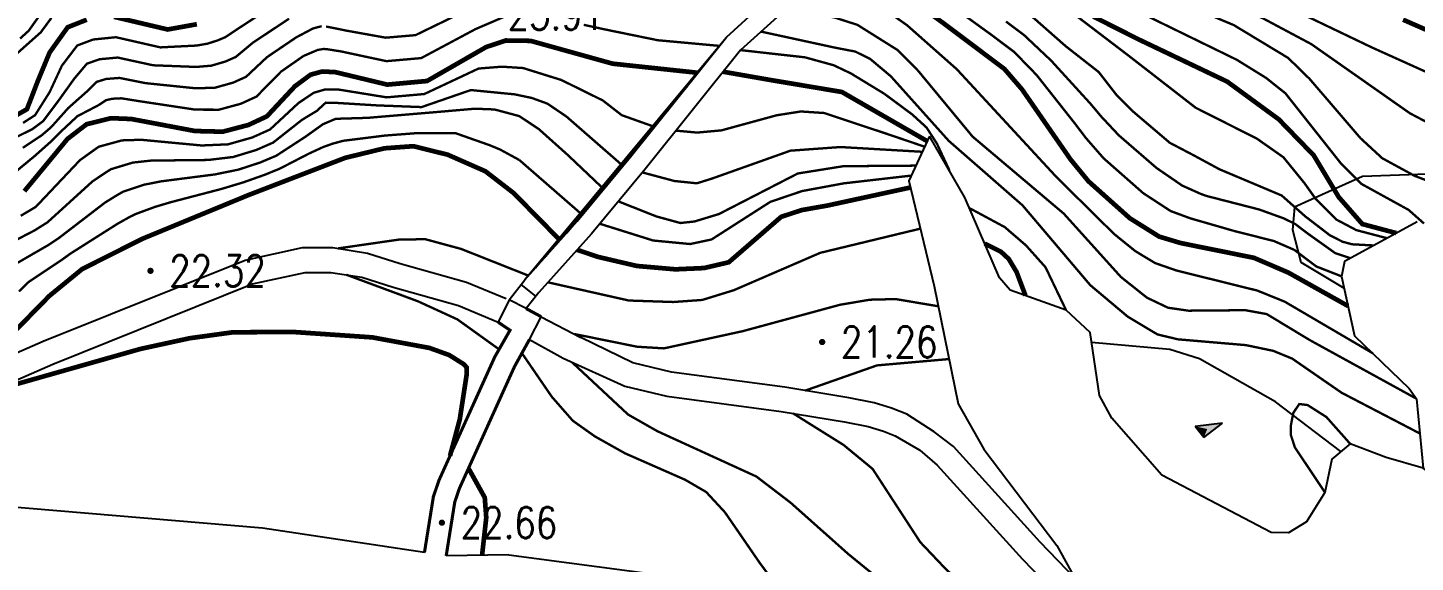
# Model space of a CAD drawing. Extents: x 404846 to 408477, y 3390929 to 3392894.
# Drawn here: x 406446.43 to 406490.79, y 3392246.22 to 3392263.3 of the extents above; entities that cross this region are included whole.
import ezdxf
from ezdxf.enums import TextEntityAlignment as Align

# ---------------------------------------------------------------- set-up
doc = ezdxf.new("R2010")
doc.units = 0
doc.header["$LTSCALE"] = 0.5
doc.layers.get('0').update_dxf_attribs({"linetype": 'CONTINUOUS'})
doc.layers.add('ASSIST', color=7, linetype='CONTINUOUS', plot=False)
for name, color, linetype in [('DGX', 2, 'CONTINUOUS'), ('DLSS', 4, 'CONTINUOUS'), ('DMTZ', 3, 'CONTINUOUS'), ('GCD', 1, 'CONTINUOUS'), ('JMD', 6, 'CONTINUOUS'), ('SXSS', 5, 'CONTINUOUS'), ('ZBTZ', 3, 'CONTINUOUS')]:
    doc.layers.add(name, color=color, linetype=linetype)
doc.styles.add('HZ', font='rs.shx', dxfattribs={"width": 0.8, "bigfont": 'hztxt.shx'})
doc.linetypes.add('1033B', pattern='A,1,[186,AAA.SHX,S=1,R=0,X=0,Y=0],1', length=2)
doc.linetypes.add('1161', pattern='A,0,[149,AAA.SHX,S=0.15,R=0,X=0,Y=0],-1.6', length=1.6)

# ---------------------------------------------------------------- blocks, each defined once
blk = doc.blocks.new('*U39')
at = {"linetype": 'Continuous'}
for points in [[(-0.3, 0.5), (0, 1.5), (-0.9, 0)], [(-0.3, 0.5), (0, 0), (0, 1.5)], [(-0.3, 0.5), (-0.9, 0), (0, 0)]]:
    blk.add_solid(points, dxfattribs=at)
blk = doc.blocks.new('gc201')
for p, q in [((0, 1.5), (-0.9, 0)), ((0, 0), (0, 1.5)), ((0, 0), (-0.9, 0))]:
    blk.add_line(p, q)
at = {"linetype": 'Continuous'}
blk.add_blockref('*U39', (0, 0), dxfattribs=at)
blk = doc.blocks.new('GC200')
at = {"linetype": 'Continuous', "const_width": 0.2, "flags": 128}
blk.add_lwpolyline([(-0.1, 0, 1), (0.1, 0, 1)], format="xyb", close=True, dxfattribs=at)

msp = doc.modelspace()

# ---------------------------------------------------------------- linework, layer by layer
at = {"layer": 'ASSIST', "linetype": 'Continuous', "flags": 128}
for points, elevation in [([(406470.411, 3392264.486), (406470.966, 3392264.987), (406473.767, 3392266.915), (406474.111, 3392266.415), (406471.343, 3392264.51), (406469.211, 3392262.585), (406466.164, 3392258.785), (406464.452, 3392256.717), (406462.767, 3392254.837)], 25.888), ([(406462.315, 3392255.243), (406463.992, 3392257.113), (406465.694, 3392259.169), (406468.768, 3392263.003), (406469.867, 3392263.995)], 24.192), ([(406462.767, 3392254.837), (406462.359, 3392254.325), (406461.812, 3392254.6), (406462.315, 3392255.243)], 21.89), ([(406461.812, 3392254.6), (406461.467, 3392253.886)], 21.729), ([(406462.464, 3392253.333), (406462.84, 3392254.065)], 21.718)]:
    msp.add_lwpolyline(points, dxfattribs=dict(at, elevation=elevation))
at = {"layer": 'DGX', "linetype": 'Continuous', "flags": 128}
for points, const_width, elevation in [([(406490.178, 3392256.737), (406489.094, 3392257.026), (406488.343, 3392257.884), (406487.537, 3392259.225), (406486.422, 3392260.373), (406484.777, 3392261.576), (406481.934, 3392262.931), (406480.535, 3392263.636), (406479.385, 3392264.508), (406477.868, 3392265.986), (406476.877, 3392267.17), (406475.584, 3392268.922), (406474.68, 3392270.213), (406474.196, 3392270.774), (406473.598, 3392271.195), (406472.65, 3392271.617), (406469.964, 3392272.374), (406466.588, 3392272.916)], 0.15, 30), ([(406504.91, 3392262.249), (406501.905, 3392262.232), (406499.969, 3392262.055), (406496.276, 3392261.019), (406495.002, 3392260.813), (406494.021, 3392260.913), (406492.729, 3392261.27), (406491.232, 3392261.843), (406489.397, 3392262.671), (406486.46, 3392264.078), (406485.479, 3392264.372), (406482.132, 3392265.132), (406481.265, 3392265.428), (406480.689, 3392265.73), (406479.696, 3392266.65), (406479.444, 3392267.217), (406479.099, 3392268.71), (406478.528, 3392270.033), (406476.995, 3392272.665)], 0.075, 32), ([(406487.587, 3392257.851), (406487.242, 3392258.336), (406486.57, 3392259.161), (406485.727, 3392259.753), (406483.767, 3392260.742), (406481.603, 3392262.421), (406477.542, 3392265.513), (406475.253, 3392267.301), (406473.041, 3392269.714), (406471.63, 3392270.577), (406470.29, 3392271.05), (406467.129, 3392271.65)], 0.075, 29.5), ([(406503.879, 3392261.391), (406500.954, 3392261.075), (406499.839, 3392260.775), (406496.218, 3392259.539), (406495.153, 3392259.296), (406494.369, 3392259.244), (406493.442, 3392259.395), (406492.14, 3392259.763), (406490.612, 3392260.568), (406487.463, 3392262.776), (406485.927, 3392263.595), (406484.486, 3392264.213), (406481.731, 3392264.855), (406480.896, 3392265.12), (406479.979, 3392265.662), (406479.645, 3392266.178), (406479.18, 3392267.497), (406478.497, 3392268.95), (406477.701, 3392270.39), (406476.771, 3392271.707)], 0.075, 31.5), ([(406476.087, 3392271.012), (406477.709, 3392269.214), (406478.541, 3392268.031), (406479.565, 3392265.876), (406480.275, 3392265.179), (406480.949, 3392264.85), (406482.525, 3392264.411), (406484.983, 3392263.385), (406486.723, 3392262.334), (406487.41, 3392261.663), (406489.037, 3392259.768), (406489.731, 3392259.129), (406490.767, 3392258.566), (406492.075, 3392258.067), (406493.737, 3392257.828), (406495.563, 3392257.91), (406496.807, 3392258.342), (406498.842, 3392259.391), (406500.382, 3392260.183), (406501.295, 3392260.513), (406502.402, 3392260.626), (406503.39, 3392260.71)], 0.075, 31), ([(406491.064, 3392257.044), (406490.573, 3392257.479), (406489.063, 3392258.31), (406488.409, 3392258.964), (406486.635, 3392261.204), (406486.017, 3392261.696), (406485.078, 3392262.277), (406482.153, 3392263.704), (406480.687, 3392264.382), (406479.959, 3392264.818), (406479.29, 3392265.521), (406478.095, 3392267.188), (406475.873, 3392269.837)], 0.075, 30.5), ([(406488.639, 3392254.406), (406486.729, 3392255.474), (406485.627, 3392255.947), (406483.28, 3392256.42), (406482.599, 3392256.625), (406481.662, 3392257.211), (406480.339, 3392258.392), (406479.766, 3392259.09), (406478.215, 3392261.328), (406477.65, 3392261.983), (406475.697, 3392263.448), (406473.896, 3392264.75), (406473.408, 3392264.985), (406472.433, 3392265.26)], 0.15, 27.5), ([(406477.196, 3392263.101), (406474.753, 3392264.865), (406473.072, 3392265.7)], 0.075, 28), ([(406447.646, 3392264.875), (406446.454, 3392263.202), (406446.179, 3392262.952)], 0.075, 28.5), ([(406489.431, 3392252.894), (406486.613, 3392254.545), (406485.737, 3392254.9), (406483.156, 3392255.54), (406482.47, 3392255.778), (406481.835, 3392256.161), (406481.157, 3392256.709), (406479.323, 3392258.519), (406476.129, 3392261.973), (406474.54, 3392263.378), (406473.316, 3392264.24), (406471.726, 3392264.773)], 0.075, 27), ([(406454.553, 3392264.187), (406453.178, 3392263.288), (406452.742, 3392262.998), (406452.499, 3392262.896), (406452.17, 3392262.79), (406451.82, 3392262.73), (406450.667, 3392262.672), (406449.243, 3392262.997), (406448.519, 3392262.924), (406448.008, 3392262.732), (406447.517, 3392262.088), (406447.125, 3392261.242), (406446.659, 3392260.505), (406446.274, 3392260.257)], 0.075, 27), ([(406447.185, 3392263.619), (406446.842, 3392263.153), (406445.192, 3392261.687)], 0.075, 28), ([(406461.678, 3392263.659), (406460.739, 3392263.255), (406459.006, 3392262.33), (406457.894, 3392262.232), (406456.44, 3392262.543), (406455.982, 3392262.616), (406455.887, 3392262.622), (406455.695, 3392262.59), (406455.239, 3392262.396), (406454.523, 3392261.897), (406453.739, 3392261.1), (406453.237, 3392260.87), (406452.538, 3392260.681), (406451.784, 3392260.682), (406449.97, 3392260.956), (406449.414, 3392261.045), (406449.133, 3392261.031), (406448.93, 3392260.985), (406448.695, 3392260.829), (406448.013, 3392260.473), (406447.436, 3392259.935), (406447.165, 3392259.661), (406446.65, 3392259.203), (406445.833, 3392258.528)], 0.075, 25.5), ([(406454.782, 3392263.59), (406453.626, 3392262.824), (406453.074, 3392262.365), (406452.745, 3392262.22), (406452.292, 3392262.087), (406451.808, 3392262.047), (406450.434, 3392262.1), (406449.3, 3392262.347), (406448.723, 3392262.293), (406448.316, 3392262.15), (406447.91, 3392261.668), (406447.421, 3392260.986), (406446.918, 3392260.315), (406446.571, 3392260.058), (406445.883, 3392259.719)], 0.075, 26.5), ([(406448.311, 3392263.557), (406447.701, 3392263.314), (406447.125, 3392262.508), (406446.749, 3392261.602), (406446.399, 3392260.695), (406445.977, 3392260.456)], 0.15, 27.5), ([(406451.832, 3392263.412), (406450.899, 3392263.244), (406450.899, 3392263.244), (406450.899, 3392263.244), (406449.186, 3392263.648)], 0.15, 27.5), ([(406460.393, 3392263.825), (406458.822, 3392263.063), (406457.87, 3392262.982), (406456.621, 3392263.206), (406455.963, 3392263.339)], 0.075, 26), ([(406490.828, 3392251.443), (406487.418, 3392253.315), (406486.037, 3392254.149), (406485.351, 3392254.273), (406483.536, 3392254.257), (406482.883, 3392254.351), (406482.208, 3392254.673), (406481.375, 3392255.335), (406479.548, 3392257.36), (406476.634, 3392259.82), (406474.894, 3392261.922), (406474.233, 3392262.588), (406472.949, 3392263.393), (406472.215, 3392263.628), (406470.676, 3392263.908)], 0.075, 26.5), ([(406478.207, 3392263.896), (406478.596, 3392263.603), (406479.607, 3392262.713), (406480.666, 3392261.884), (406481.247, 3392261.135), (406481.792, 3392260.598), (406482.941, 3392259.621), (406483.664, 3392259.243), (406484.53, 3392258.775), (406486.516, 3392257.938), (406487.261, 3392257.278)], 0.075, 29), ([(406493.309, 3392262.281), (406490.397, 3392263.557)], 0.15, 32.5), ([(406455.825, 3392263.349), (406455.551, 3392263.279), (406455.01, 3392262.993), (406454.075, 3392262.36), (406453.407, 3392261.733), (406452.991, 3392261.545), (406452.415, 3392261.384), (406451.796, 3392261.364), (406450.202, 3392261.528), (406449.357, 3392261.696), (406448.928, 3392261.662), (406448.623, 3392261.568), (406448.302, 3392261.249), (406447.717, 3392260.73), (406447.177, 3392260.125), (406446.868, 3392259.86), (406446.266, 3392259.461)], 0.075, 26), ([(406464.897, 3392263.242), (406464.201, 3392263.393)], 0.075, 25.5), ([(406468.541, 3392262.72), (406466.565, 3392262.901), (406464.897, 3392263.242)], 0.075, 25.5), ([(406490.931, 3392250.334), (406488.431, 3392251.635), (406486.853, 3392252.725), (406486.246, 3392252.974), (406485.37, 3392253.157), (406483.206, 3392253.341), (406482.546, 3392253.497), (406481.597, 3392254.064), (406480.396, 3392255.073), (406478.229, 3392257.625), (406475.869, 3392259.687), (406474.018, 3392261.75), (406473.355, 3392262.306), (406472.881, 3392262.539), (406472.235, 3392262.663), (406469.866, 3392263.177)], 0.075, 26), ([(406477.196, 3392263.101), (406477.966, 3392262.523), (406478.679, 3392261.79), (406479.907, 3392260.236), (406480.259, 3392259.772), (406480.823, 3392259.127), (406482.088, 3392258.014), (406482.966, 3392257.441), (406483.594, 3392257.209), (406484.981, 3392256.809)], 0.075, 28), ([(406477.702, 3392263.498), (406478.281, 3392263.063), (406479.143, 3392262.251), (406480.399, 3392260.875), (406480.753, 3392260.454), (406481.307, 3392259.863), (406482.515, 3392258.817), (406483.334, 3392258.256), (406483.909, 3392257.998), (406484.092, 3392257.929)], 0.075, 28.5), ([(406467.852, 3392261.86), (406465.124, 3392262.151), (406462.505, 3392262.88), (406461.712, 3392262.892), (406461.086, 3392262.685), (406459.191, 3392261.597), (406457.919, 3392261.482), (406456.258, 3392261.881), (406455.839, 3392261.901), (406455.468, 3392261.799), (406454.972, 3392261.433), (406454.071, 3392260.468), (406453.483, 3392260.194), (406452.66, 3392259.977), (406451.772, 3392259.999), (406449.738, 3392260.383), (406449.088, 3392260.409), (406448.309, 3392260.217), (406447.695, 3392259.745), (406446.317, 3392258.077)], 0.15, 25), ([(406475.898, 3392258.73), (406475.494, 3392259.596), (406475.162, 3392260.11), (406474.704, 3392260.528), (406473.812, 3392261.189), (406472.741, 3392261.841), (406472.19, 3392262.102), (406471.275, 3392262.354), (406469.211, 3392262.585)], 0.075, 25.5), ([(406463.485, 3392261.63), (406462.26, 3392262.012), (406461.581, 3392262.055), (406460.839, 3392261.996), (406459.104, 3392261.181), (406457.901, 3392261.075), (406456.353, 3392261.326), (406456.316, 3392261.331), (406455.92, 3392261.324), (406455.568, 3392261.221), (406455.082, 3392260.894), (406454.171, 3392260.048), (406453.607, 3392259.794), (406452.826, 3392259.573), (406451.985, 3392259.537), (406450.053, 3392259.719), (406449.438, 3392259.7), (406448.697, 3392259.498), (406448.524, 3392259.376), (406448.095, 3392259.068), (406446.686, 3392257.578), (406446.201, 3392257.288)], 0.075, 24.5), ([(406475.183, 3392259.675), (406472.453, 3392261.247), (406470.19, 3392261.626), (406468.656, 3392261.894)], 0.15, 25), ([(406462.539, 3392261.056), (406461.993, 3392261.171), (406460.592, 3392261.308), (406459.017, 3392260.764), (406457.595, 3392260.818), (406456.261, 3392260.9), (406455.953, 3392260.905), (406455.668, 3392260.643), (406455.192, 3392260.355), (406454.271, 3392259.629), (406453.731, 3392259.393), (406452.992, 3392259.169), (406452.198, 3392259.074), (406450.369, 3392259.054), (406449.788, 3392258.991), (406449.086, 3392258.779), (406448.915, 3392258.671), (406448.496, 3392258.39), (406447.055, 3392257.08), (406446.639, 3392256.82), (406445.047, 3392255.994)], 0.075, 24), ([(406466.466, 3392260.132), (406465.415, 3392260.506), (406464.809, 3392260.977), (406463.485, 3392261.63)], 0.075, 24.5), ([(406465.457, 3392258.883), (406463.649, 3392260.461), (406463.038, 3392260.875), (406462.539, 3392261.056)], 0.075, 24), ([(406464.843, 3392258.141), (406463.674, 3392259.248), (406462.767, 3392260.059), (406462.14, 3392260.476), (406461.349, 3392260.688), (406460.718, 3392260.712), (406459.559, 3392260.611), (406457.29, 3392260.42), (406456.271, 3392260.389), (406455.863, 3392260.216), (406455.302, 3392259.815)], 0.075, 23.5), ([(406475.101, 3392259.497), (406473.865, 3392259.918), (406471.888, 3392260.574), (406471.144, 3392260.624), (406470.369, 3392260.502), (406468.604, 3392260.02), (406467.828, 3392259.949), (406467.147, 3392260.011)], 0.075, 24.5), ([(406455.302, 3392259.815), (406454.371, 3392259.21), (406453.855, 3392258.992), (406453.157, 3392258.764), (406452.41, 3392258.612), (406450.685, 3392258.39), (406450.139, 3392258.282), (406449.474, 3392258.06), (406449.306, 3392257.965), (406448.896, 3392257.712), (406447.424, 3392256.582), (406447.077, 3392256.351), (406445.761, 3392255.592), (406445.658, 3392255.5), (406445.358, 3392255.208), (406444.899, 3392254.656), (406443.368, 3392253.1), (406439.875, 3392249.725)], 0.075, 23.5), ([(406463.447, 3392256.505), (406461.96, 3392258.016), (406461.059, 3392258.711), (406459.852, 3392259.242), (406458.757, 3392259.514), (406457.83, 3392259.447), (406456.577, 3392259.142), (406453.489, 3392257.955), (406450.088, 3392256.554), (406448.162, 3392255.585), (406447.12, 3392254.733), (406444.784, 3392252.352)], 0.15, 22.5), ([(406462.143, 3392259.072), (406461.526, 3392259.408), (406461.19, 3392259.547), (406460.099, 3392259.931), (406458.844, 3392259.93), (406457.848, 3392259.854), (406456.521, 3392259.688), (406456.49, 3392259.681), (406456.164, 3392259.592), (406455.868, 3392259.486), (406455.413, 3392259.276), (406454.471, 3392258.79), (406453.979, 3392258.592), (406453.323, 3392258.36), (406452.623, 3392258.149), (406451.001, 3392257.725), (406450.489, 3392257.573), (406449.862, 3392257.341), (406449.697, 3392257.26), (406449.296, 3392257.035), (406447.793, 3392256.083), (406447.515, 3392255.883), (406446.475, 3392255.19), (406446.389, 3392255.116), (406446.144, 3392254.874)], 0.075, 23), ([(406464.16, 3392257.316), (406462.143, 3392259.072)], 0.075, 23), ([(406475.026, 3392259.335), (406472.412, 3392259.487), (406470.81, 3392259.371), (406468.304, 3392258.48), (406467.819, 3392258.328), (406467.1, 3392258.402), (406466.074, 3392258.676)], 0.075, 24), ([(406474.824, 3392258.893), (406472.502, 3392258.875), (406471.045, 3392258.642), (406468.522, 3392257.345), (406467.743, 3392257.108), (406467.291, 3392257.059), (406466.522, 3392257.27), (406465.308, 3392257.751)], 0.075, 23.5), ([(406474.651, 3392258.195), (406471.992, 3392257.617), (406471.174, 3392257.473), (406470.514, 3392257.257), (406468.837, 3392255.804), (406468.047, 3392255.62), (406467.135, 3392255.579), (406465.902, 3392255.686), (406464.65, 3392255.978), (406463.991, 3392256.202)], 0.15, 22.5), ([(406474.677, 3392258.575), (406472.518, 3392258.327), (406471.181, 3392258.08), (406470.166, 3392257.735), (406468.288, 3392256.533), (406467.604, 3392256.387), (406466.421, 3392256.5), (406464.716, 3392257.035)], 0.075, 23), ([(406488.71, 3392255.937), (406488.227, 3392256.097), (406487.343, 3392256.727), (406486.945, 3392257.029), (406486.586, 3392257.206), (406485.797, 3392257.491), (406484.092, 3392257.929)], 0.075, 28.5), ([(406489.881, 3392256.575), (406488.902, 3392256.832), (406488.259, 3392257.172), (406487.587, 3392257.851)], 0.075, 29.5), ([(406479.62, 3392254.279), (406478.966, 3392255.644), (406478.339, 3392256.345), (406477.661, 3392256.929), (406476.537, 3392257.533)], 0.075, 25.5), ([(406474.965, 3392256.879), (406471.762, 3392256.106), (406469.003, 3392254.913), (406467.993, 3392254.601), (406467.065, 3392254.534), (406465.643, 3392254.582), (406463.059, 3392255.163)], 0.075, 22), ([(406489.453, 3392256.342), (406488.767, 3392256.379), (406488.464, 3392256.46), (406488.051, 3392256.671), (406487.261, 3392257.278)], 0.075, 29), ([(406462.435, 3392255.377), (406460.281, 3392256.231), (406459.13, 3392256.543), (406458.276, 3392256.527), (406456.344, 3392256.247)], 0.075, 22), ([(406478.324, 3392254.74), (406478.039, 3392255.496), (406477.788, 3392255.913), (406477.541, 3392256.14), (406477.021, 3392256.4)], 0.15, 25), ([(406488.431, 3392255.355), (406487.623, 3392255.671), (406486.92, 3392256.2), (406486.268, 3392256.483), (406484.981, 3392256.809)], 0.075, 28), ([(406456.614, 3392255.405), (406458.904, 3392254.556), (406460.16, 3392253.98), (406461.495, 3392253.022)], 0.075, 22), ([(406475.533, 3392254.399), (406474.176, 3392254.628), (406473.349, 3392254.608), (406472.393, 3392254.446), (406469.283, 3392253.602), (406466.766, 3392253.053), (406465.91, 3392253.105), (406463.908, 3392253.51)], 0.075, 21.5), ([(406445.166, 3392251.656), (406450.024, 3392253.034), (406451.603, 3392253.377), (406452.992, 3392253.568), (406454.926, 3392253.576), (406457.442, 3392253.404), (406459.267, 3392253.067), (406459.9, 3392252.839), (406460.368, 3392252.545), (406460.46, 3392252.441), (406460.453, 3392252.18), (406460.238, 3392250.786), (406459.925, 3392249.616)], 0.15, 22.5), ([(406462.225, 3392252.9), (406463.176, 3392251.512), (406463.852, 3392250.74), (406464.559, 3392250.239), (406465.521, 3392249.699), (406467.447, 3392248.852), (406468.117, 3392248.461), (406468.717, 3392247.812), (406469.834, 3392246.188), (406472.037, 3392243.228), (406472.771, 3392241.657), (406473.963, 3392238.047)], 0.075, 22), ([(406463.831, 3392252.605), (406465.619, 3392250.938), (406466.557, 3392250.405), (406469.722, 3392248.957), (406470.813, 3392248.123), (406472.659, 3392246.48), (406474.043, 3392245.352), (406476.645, 3392243.731), (406477.21, 3392243.23), (406477.49, 3392242.833), (406477.714, 3392241.797), (406477.826, 3392239.25), (406477.95, 3392238.755), (406478.112, 3392238.538), (406479.288, 3392238.263)], 0.075, 21.5), ([(406475.877, 3392252.711), (406473.578, 3392252.509), (406471.278, 3392251.702)], 0.075, 21), ([(406488.705, 3392250.004), (406487.946, 3392250.858), (406487.343, 3392251.242), (406487.078, 3392251.274), (406486.887, 3392250.992), (406486.807, 3392250.578), (406486.804, 3392250.302), (406486.937, 3392249.89), (406487.899, 3392248.449)], 0.075, 25.5), ([(406470.894, 3392250.975), (406472.507, 3392249.967), (406473.437, 3392249.201), (406474.961, 3392246.859), (406475.814, 3392245.961), (406477.309, 3392244.698), (406480.079, 3392242.846), (406482.251, 3392241.549)], 0.075, 21), ([(406460.517, 3392249.219), (406461.037, 3392248.284), (406461.085, 3392247.644), (406460.951, 3392246.437)], 0.15, 22.5)]:
    msp.add_lwpolyline(points, dxfattribs=dict(at, const_width=const_width, elevation=elevation))
at = {"layer": 'DLSS', "linetype": 'Continuous', "const_width": 0.1, "flags": 128}
for points, elevation in [([(406462.359, 3392254.325), (406462.84, 3392254.065)], 21.697), ([(406461.467, 3392253.886), (406461.845, 3392253.634), (406461.358, 3392252.782), (406459.572, 3392248.835), (406459.394, 3392248.313), (406459.109, 3392246.53)], 22.216), ([(406462.464, 3392253.333), (406461.986, 3392252.467), (406460.226, 3392248.577), (406460.078, 3392248.143), (406459.803, 3392246.419)], 22.302)]:
    msp.add_lwpolyline(points, dxfattribs=dict(at, elevation=elevation))
at = {"layer": 'DMTZ', "linetype": '1033B', "flags": 128}
for points, elevation in [([(406523.717, 3392261.996), (406521.008, 3392262.651), (406516.303, 3392262.589), (406514.726, 3392261.355), (406514.073, 3392260.307), (406513.775, 3392260.227), (406511.177, 3392261.238), (406510.773, 3392261.295), (406507.153, 3392263.792), (406506.868, 3392263.878), (406503.427, 3392261.015), (406502.958, 3392257.112), (406503.316, 3392254.96), (406502.923, 3392253.987), (406502.625, 3392253.654), (406502.245, 3392253.297), (406501.767, 3392253.267), (406501.594, 3392252.978), (406501.999, 3392251.59), (406502.126, 3392250.682), (406501.753, 3392249.195), (406501.429, 3392249.051), (406500.257, 3392248.99), (406499.446, 3392248.714), (406498.892, 3392248.112), (406498.315, 3392246.968), (406498.002, 3392246.7), (406497.707, 3392246.66), (406496.96, 3392246.779), (406495.78, 3392247.611), (406495.004, 3392247.339), (406493.887, 3392247.371), (406493.487, 3392247.491), (406492.986, 3392247.749), (406491.035, 3392249.225), (406489.852, 3392249.57)], 28.991), ([(406489.852, 3392249.57), (406488.705, 3392250.004), (406488.118, 3392249.508), (406487.899, 3392248.449), (406487.313, 3392247.507), (406486.736, 3392247.159), (406486.179, 3392247.17), (406482.681, 3392249.004), (406481.082, 3392250.823), (406480.692, 3392251.542), (406480.39, 3392253.563), (406479.62, 3392254.279), (406477.831, 3392254.916), (406477.49, 3392255.304), (406476.389, 3392257.878), (406475.259, 3392259.839)], 25.92)]:
    msp.add_lwpolyline(points, dxfattribs=dict(at, elevation=elevation))
at = {"layer": 'JMD', "linetype": 'Continuous'}
for p, q in [((406462.323, 3392255.252), (406468.754, 3392262.985)), ((406465.694, 3392259.169), (406468.768, 3392263.003)), ((406462.657, 3392255.624), (406468.142, 3392262.222)), ((406462.991, 3392255.996), (406467.53, 3392261.459)), ((406463.324, 3392256.369), (406466.918, 3392260.695)), ((406463.658, 3392256.741), (406466.306, 3392259.932)), ((406463.992, 3392257.113), (406465.694, 3392259.169)), ((406462.315, 3392255.243), (406463.992, 3392257.113)), ((406461.812, 3392254.6), (406462.315, 3392255.243)), ((406462.671, 3392254.716), (406462.196, 3392255.091)), ((406462.767, 3392254.837), (406462.359, 3392254.325)), ((406462.359, 3392254.325), (406461.812, 3392254.6))]:
    msp.add_line(p, q, dxfattribs=at)
at = {"layer": 'SXSS', "linetype": 'Continuous', "flags": 128}
for points, elevation in [([(406425.565, 3392256.163), (406427.98, 3392254.675), (406428.81, 3392254.304), (406432.427, 3392252.935), (406436.375, 3392251.531), (406439.189, 3392250.536), (406439.555, 3392250.186), (406440.195, 3392249.264), (406444.784, 3392252.352), (406446.92, 3392253.28), (406453.381, 3392255.875), (406455.209, 3392256.272), (406456.18, 3392256.272), (406457.29, 3392256.099), (406458.335, 3392255.769), (406460.451, 3392255.166), (406461.721, 3392254.647)], 24.254), ([(406438.906, 3392249.736), (406439.99, 3392248.173), (406445.166, 3392251.656), (406447.225, 3392252.551), (406453.614, 3392255.117), (406455.294, 3392255.482), (406456.119, 3392255.482), (406457.109, 3392255.328), (406458.108, 3392255.012), (406460.192, 3392254.418), (406461.467, 3392253.886)], 22.439), ([(406462.84, 3392254.065), (406464.112, 3392253.403)], 21.589), ([(406492.445, 3392239.284), (406490.588, 3392239.978), (406487.84, 3392241.05), (406482.811, 3392243.07), (406482.33, 3392243.384), (406481.836, 3392243.777), (406481.642, 3392243.91), (406478.798, 3392246.855), (406476.019, 3392249.915), (406475.404, 3392250.39), (406474.527, 3392250.952), (406474.044, 3392251.141), (406473.488, 3392251.315), (406472.677, 3392251.472), (406470.632, 3392251.809), (406467.006, 3392252.294), (406465.767, 3392252.591), (406464.112, 3392253.403)], 20.596), ([(406462.464, 3392253.333), (406463.54, 3392252.736)], 21.827), ([(406463.54, 3392252.736), (406465.513, 3392251.85), (406466.863, 3392251.526), (406470.516, 3392251.037), (406472.54, 3392250.704), (406473.297, 3392250.557), (406473.785, 3392250.405), (406474.156, 3392250.259), (406474.947, 3392249.798), (406475.501, 3392249.325), (406478.228, 3392246.321), (406481.135, 3392243.312), (406481.403, 3392243.127), (406481.908, 3392242.712), (406482.528, 3392242.366), (406487.56, 3392240.345), (406490.317, 3392239.27), (406492.184, 3392238.571)], 20.596)]:
    msp.add_lwpolyline(points, dxfattribs=dict(at, elevation=elevation))
at = {"layer": 'ZBTZ', "linetype": '1161', "flags": 128}
for points, elevation in [([(406475.259, 3392259.839), (406474.6, 3392258.407), (406475.402, 3392255.043), (406476.169, 3392251.28), (406476.996, 3392249.828), (406479.331, 3392246.751), (406479.9, 3392245.714)], 21.741), ([(406502.006, 3392253.282), (406500.863, 3392256.305), (406499.236, 3392256.918), (406497.4, 3392257.09), (406496.787, 3392256.829), (406496.699, 3392256.377), (406497.394, 3392254.08), (406499.048, 3392252.949), (406498.598, 3392252.283), (406497.322, 3392251.633), (406496.778, 3392251.695), (406495.908, 3392253.28), (406495.393, 3392253.681), (406494.428, 3392254.941), (406491.82, 3392258.334), (406491.165, 3392258.618), (406489.097, 3392258.544), (406486.928, 3392257.566), (406486.861, 3392256.836), (406487.131, 3392255.81), (406488.515, 3392254.972)], 29.133), ([(406490.846, 3392257.102), (406488.521, 3392255.833), (406488.431, 3392255.355), (406488.847, 3392253.457), (406490.596, 3392251.773), (406490.828, 3392251.443), (406491.035, 3392249.225)], 27.472), ([(406488.412, 3392249.756), (406486.315, 3392251.342), (406483.892, 3392252.72), (406482.94, 3392253.017), (406480.438, 3392253.245)], 25.865), ([(406459.109, 3392246.53), (406453.935, 3392247.304), (406444.564, 3392248.096), (406439.99, 3392248.173)], 22.776), ([(406461.808, 3392246.451), (406459.803, 3392246.419)], 22.387), ([(406461.808, 3392246.451), (406470.402, 3392245.319), (406474.877, 3392244.952), (406476.559, 3392244.545), (406478.613, 3392242.796), (406478.463, 3392242.254), (406478.298, 3392238.598), (406477.45, 3392238.138), (406471.78, 3392237.991), (406465.173, 3392237.848)], 21.749)]:
    msp.add_lwpolyline(points, dxfattribs=dict(at, elevation=elevation))

# ---------------------------------------------------------------- block references
at = {"layer": 'DMTZ', "linetype": 'Continuous', "xscale": 0.5, "yscale": 0.5, "rotation": 307.8330091445417}
msp.add_blockref('gc201', (406484.029, 3392250.203, 26.961), dxfattribs=at)
at = {"layer": 'GCD', "linetype": 'Continuous'}
ref = msp.add_blockref('GC200', (406461.169, 3392263.734, 25.908), dxfattribs=dict(at, xscale=0.5, yscale=0.5, zscale=0.5))
ref.add_attrib('height', '25.91', dxfattribs={"linetype": 'Continuous', "height": 1, "style": 'HZ', "width": 0.8}).set_placement((406461.769, 3392263.734, 25.908), align=Align.MIDDLE_LEFT)
ref = msp.add_blockref('GC200', (406450.349, 3392255.531, 22.323), dxfattribs=dict(at, xscale=0.5, yscale=0.5, zscale=0.5))
ref.add_attrib('height', '22.32', dxfattribs={"linetype": 'Continuous', "height": 1, "style": 'HZ', "width": 0.8}).set_placement((406450.949, 3392255.531, 22.323), align=Align.MIDDLE_LEFT)
ref = msp.add_blockref('GC200', (406471.824, 3392253.256, 21.259), dxfattribs=dict(at, xscale=0.5, yscale=0.5, zscale=0.5))
ref.add_attrib('height', '21.26', dxfattribs={"linetype": 'Continuous', "height": 1, "style": 'HZ', "width": 0.8}).set_placement((406472.424, 3392253.256, 21.259), align=Align.MIDDLE_LEFT)
ref = msp.add_blockref('GC200', (406459.667, 3392247.482, 22.664), dxfattribs=dict(at, xscale=0.5, yscale=0.5, zscale=0.5))
ref.add_attrib('height', '22.66', dxfattribs={"linetype": 'Continuous', "height": 1, "style": 'HZ', "width": 0.8}).set_placement((406460.267, 3392247.482, 22.664), align=Align.MIDDLE_LEFT)

doc.saveas('drawing.dxf')
